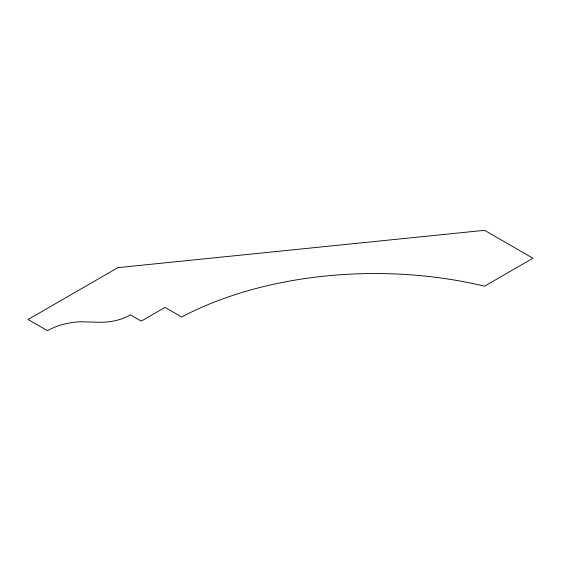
<?xml version="1.0" encoding="UTF-8"?>
<svg xmlns="http://www.w3.org/2000/svg" width="561" height="561" viewBox="0 0 561 561"><rect width="100%" height="100%" fill="white"/><g stroke="black" fill="none" stroke-linecap="round" stroke-linejoin="round"><path stroke-width="0.84" d="M117.88 267.646L28.05 319.511L47.404 330.681A54.634 31.542 0 0 1 80.062 321.755L96.345 322.175A41.079 23.716 0 0 0 130.313 314.826L141.239 321.13L165.018 307.4L181.673 317.014A285.528 164.843 0 0 1 484.564 286.18L532.95 258.242L484.578 230.319L117.88 267.646"/></g></svg>
